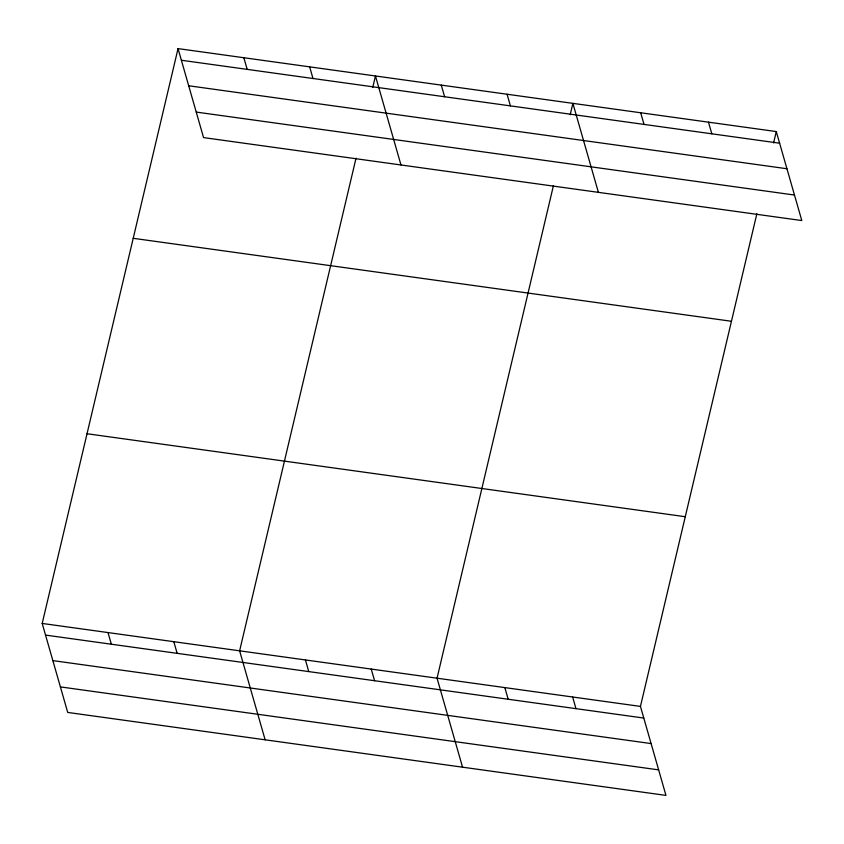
<?xml version="1.0" encoding="UTF-8"?>
<svg xmlns="http://www.w3.org/2000/svg" width="844" height="844" viewBox="0 0 844 844"><rect width="100%" height="100%" fill="white"/><g stroke="black" fill="none" stroke-linecap="round" stroke-linejoin="round"><path stroke-width="1.27" d="M756.857 213.775L640.448 706.407L665.958 795.396L67.72 712.431L42.2 623.442L178.042 48.604L776.28 131.569L801.8 220.558L203.552 137.593L178.042 48.604M356.031 158.187L239.622 650.819L265.132 739.808M372.774 87.365L375.464 75.981L400.974 164.97M553.453 185.564L437.044 678.196L462.554 767.185M570.196 114.742L572.886 103.369L598.396 192.348M773.589 142.952L776.28 131.569M181.376 60.251L779.624 143.216M188.697 85.771L786.946 168.737M196.241 112.073L794.478 195.038M133.215 238.303L731.453 321.269M87.027 433.742L685.275 516.718M42.2 623.442L640.448 706.407M45.544 635.089L643.782 718.054M52.855 660.609L651.104 743.575M60.399 686.9L658.636 769.876M708.485 122.169L711.819 133.816M640.68 112.769L644.025 124.416M507.075 94.233L510.409 105.88M441.264 85.107L444.609 96.754M572.643 697.007L575.977 708.654M504.839 687.607L508.183 699.254M309.653 66.855L312.997 78.503M243.842 57.73L247.186 69.377M371.233 669.07L374.578 680.718M305.422 659.945L308.767 671.592M173.811 641.693L177.156 653.34M108.011 632.567L111.345 644.215"/></g></svg>
